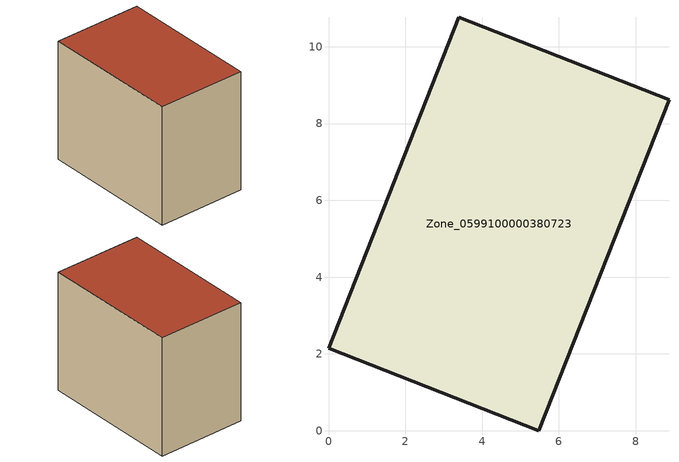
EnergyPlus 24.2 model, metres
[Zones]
Zone_0599100000380723
 floor ground (C_G): 5.48,0 0,2.15 3.39,10.77 8.87,8.61 z3.92
 wall outside (C_F): 5.48,0 8.87,8.61 3.39,10.77 0,2.15 5.48,0 z3.92:11.91
 roof outside (C_R): 0,2.15 5.48,0 8.87,8.61 3.39,10.77 z11.91
[BUILDING]
Pand.0599100000380723: North Axis=0; Terrain=City; Loads Convergence Tolerance Value=0.04; Temperature Convergence Tolerance Value=0.4; Solar Distribution=FullExterior; Maximum Number of Warmup Days=25; Minimum Number of Warmup Days=1
[Site:Location]
Rotterdam.The.Hague.AP_ZH_NLD Design_Conditions: Latitude=51.96; Longitude=4.45; Time Zone=1; Elevation=-4.5
[SITE:GROUNDTEMPERATURE:BUILDINGSURFACE]
18, 18, 18, 18, 18, 18, 18, 18, 18, 18, 18, 18
[MATERIAL] Thermal Absorptance=0.9; Solar Absorptance=0.7; Visible Absorptance=0.7
Name | Roughness | Thickness | Conductivity | Density | Specific Heat
G.TC.1992-2005 | MediumSmooth | 0.15 | 0.06 | 540 | 1210
F.TC.1992-2005 | Rough | 0.3 | 0.12 | 1920 | 840
R.TC.1992-2005 | MediumRough | 0.2 | 0.08 | 1500 | 1000
[CONSTRUCTION]
C_G: G.TC.1992-2005
C_F: F.TC.1992-2005
C_R: R.TC.1992-2005
[ZONE]
Zone_0599100000380723: Type=1; Multiplier=1; Ceiling Height=Autocalculate; Volume=Autocalculate; Floor Area=autocalculate; Part of Total Floor Area=Yes
[ZONEINFILTRATION:DESIGNFLOWRATE]
Infil_Zone_0599100000380723: Zone or ZoneList or Space or SpaceList=Zone_0599100000380723; Schedule=AlwaysOn; Design Flow Rate Calculation Method=Flow/Area; Flow Rate per Floor Area=0.0015; Constant Term Coefficient=1; Temperature Term Coefficient=0; Velocity Term Coefficient=0; Velocity Squared Term Coefficient=0
[HVACTEMPLATE:ZONE:IDEALLOADSAIRSYSTEM]
Zone_0599100000380723: Maximum Heating Supply Air Temperature=50; Minimum Cooling Supply Air Temperature=13; Maximum Heating Supply Air Humidity Ratio=0.0156; Minimum Cooling Supply Air Humidity Ratio=0.0077; Heating Limit=NoLimit; Cooling Limit=NoLimit; Dehumidification Control Type=ConstantSensibleHeatRatio; Cooling Sensible Heat Ratio=0.7; Dehumidification Setpoint=60; Humidification Control Type=None; Humidification Setpoint=30; Outdoor Air Method=None; Outdoor Air Flow Rate per Person=0.00944; Outdoor Air Flow Rate per Zone Floor Area=0; Outdoor Air Flow Rate per Zone=0; Demand Controlled Ventilation Type=None; Outdoor Air Economizer Type=NoEconomizer; Heat Recovery Type=None; Sensible Heat Recovery Effectiveness=0.7; Latent Heat Recovery Effectiveness=0.65
[ZONECONTROL:THERMOSTAT]
ThermostatControl_Zone_0599100000380723: Zone or ZoneList=Zone_0599100000380723; Control Type Schedule=DualSetpointControlType; Control 1=Thermostat_Zone_0599100000380723; Temperature Difference Between Cutout And Setpoint=0
[THERMOSTATSETPOINT:DUALSETPOINT]
Thermostat_Zone_0599100000380723: Heating Setpoint Temperature Schedule=HeatingSetpoint_Zone_0599100000380723; Cooling Setpoint Temperature Schedule=CoolingSetpoint_Zone_0599100000380723
[SCHEDULE:COMPACT]
HeatingSetpoint_Zone_0599100000380723: Through: 12/31, For: AllDays, Until: 24:00, 21
CoolingSetpoint_Zone_0599100000380723: Through: 12/31, For: AllDays, Until: 24:00, 24
DualSetpointControlType: Through: 12/31, For: AllDays, Until: 24:00, 4
AlwaysOn: Through: 12/31, For: AllDays, Until: 24:00, 1
